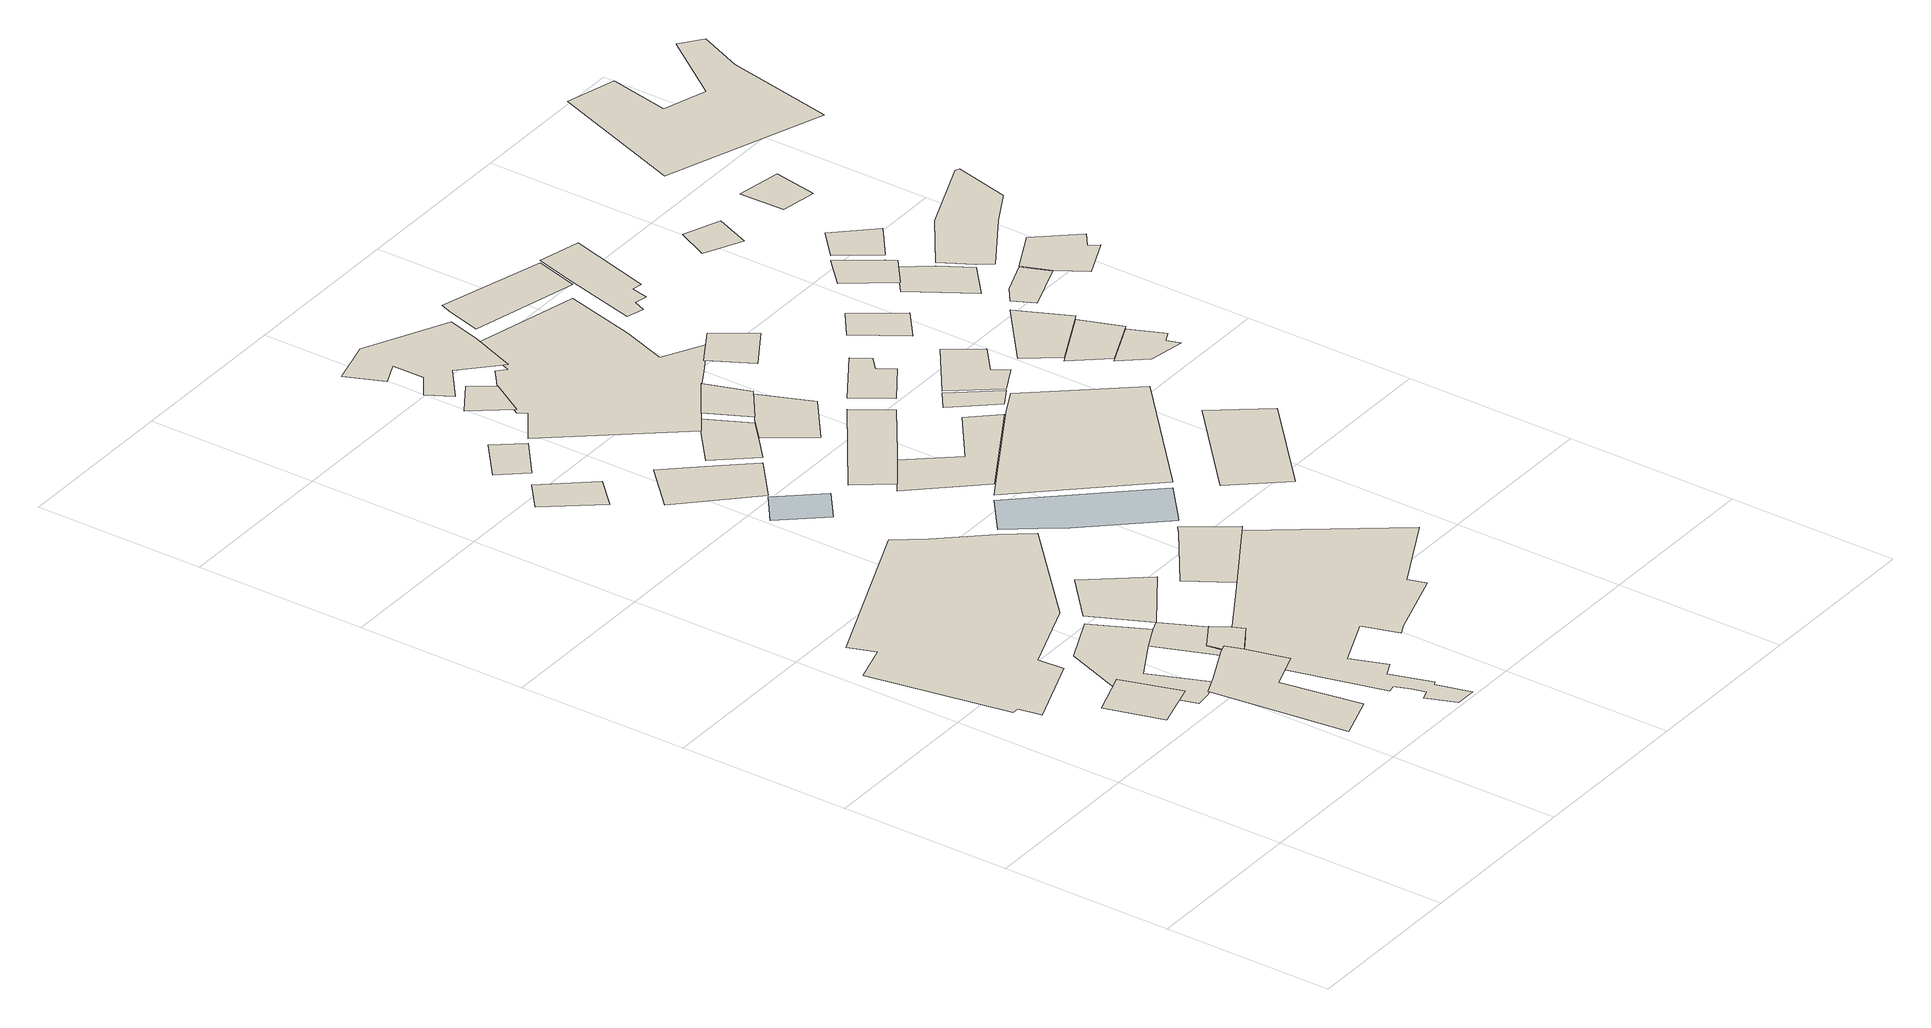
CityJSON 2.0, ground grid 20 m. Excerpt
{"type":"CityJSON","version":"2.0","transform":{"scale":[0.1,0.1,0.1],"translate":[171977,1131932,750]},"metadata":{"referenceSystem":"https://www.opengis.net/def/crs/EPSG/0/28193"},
"CityObjects":{
"building1":{"type":"Building","attributes":{"material":{"value":"dressed stone","sources":[{"name":"Amiran Atlas, sheet 11, map 4.2","type":"Secondary cartographic source"}],"paradata":{"author":"Beatrice Vaienti","date":"29-05-2023","version":0}},"time":{"estimatedStart":{"year":1841},"estimatedEnd":{"year":1938}},"roof":{"type":{"value":"flat","paradata":{"type":"user","author":"Beatrice Vaienti","date":"29-05-2023","version":0}}},"numberOfFloors":{"value":"1","sources":[{"name":"Amiran Atlas, sheet 12, map 4.3","type":"Secondary cartographic source"}],"paradata":{"type":"user","author":"Beatrice Vaienti","date":"29-05-2023","comments":"In the atlas the value is \"1-3\", we have chosen a random value between 1 and 3 assigning a higher probability to 1 and 2 floors, respectively p=[0.35,0.35,0.3] for 1, 2, 3 floors","version":0}},"updatedGeometry":true,"terrainDifference":{"value":"0.7231741021701601"}},"geometry":[{"type":"MultiSurface","lod":"0","boundaries":[[[0,1,2,3]]]}]},
"building2":{"type":"Building","attributes":{"material":{"value":"dressed stone","sources":[{"name":"Amiran Atlas, sheet 11, map 4.2","type":"Secondary cartographic source"}],"paradata":{"author":"Beatrice Vaienti","date":"29-05-2023","version":0}},"time":{"estimatedStart":{"year":1841},"estimatedEnd":{"year":1938}},"roof":{"type":{"value":"flat","paradata":{"type":"user","author":"Beatrice Vaienti","date":"29-05-2023","version":0}}},"numberOfFloors":{"value":"1","sources":[{"name":"Amiran Atlas, sheet 12, map 4.3","type":"Secondary cartographic source"}],"paradata":{"type":"user","author":"Beatrice Vaienti","date":"29-05-2023","comments":"In the atlas the value is \"1-3\", we have chosen a random value between 1 and 3 assigning a higher probability to 1 and 2 floors, respectively p=[0.35,0.35,0.3] for 1, 2, 3 floors","version":0}},"updatedGeometry":true,"terrainDifference":{"value":"1.5241911713351728"}},"geometry":[{"type":"MultiSurface","lod":"0","boundaries":[[[4,5,6,7,8,9,10,11,12]]]}]},
"building3":{"type":"Building","attributes":{"material":{"value":"dressed stone","sources":[{"name":"Amiran Atlas, sheet 11, map 4.2","type":"Secondary cartographic source"}],"paradata":{"author":"Beatrice Vaienti","date":"29-05-2023","version":0}},"time":{"estimatedStart":{"year":1865},"estimatedEnd":{"year":1938}},"roof":{"type":{"value":"flat","paradata":{"type":"user","author":"Beatrice Vaienti","date":"29-05-2023","version":0}}},"numberOfFloors":{"value":"3","sources":[{"name":"Amiran Atlas, sheet 12, map 4.3","type":"Secondary cartographic source"}],"paradata":{"type":"user","author":"Beatrice Vaienti","date":"29-05-2023","comments":"In the atlas the value is \"1-3\", we have chosen a random value between 1 and 3 assigning a higher probability to 1 and 2 floors, respectively p=[0.35,0.35,0.3] for 1, 2, 3 floors","version":0}},"updatedGeometry":true,"terrainDifference":{"value":"1.4109981329803123"}},"geometry":[{"type":"MultiSurface","lod":"0","boundaries":[[[13,14,15,16,17,18,19,20,21,22]]]}]},
"building4":{"type":"Building","attributes":{"material":{"value":"dressed stone","sources":[{"name":"Amiran Atlas, sheet 11, map 4.2","type":"Secondary cartographic source"}],"paradata":{"author":"Beatrice Vaienti","date":"29-05-2023","version":0}},"time":{"estimatedStart":{"year":1841},"estimatedEnd":{"year":1938}},"roof":{"type":{"paradata":{"type":"user","date":"05-06-2023","comments":"Random Forest Classifier","version":0}}},"numberOfFloors":{"value":"2","sources":[{"name":"Amiran Atlas, sheet 12, map 4.3","type":"Secondary cartographic source"}],"paradata":{"type":"user","author":"Beatrice Vaienti","date":"29-05-2023","comments":"In the atlas the value is \"1-3\", we have chosen a random value between 1 and 3 assigning a higher probability to 1 and 2 floors, respectively p=[0.35,0.35,0.3] for 1, 2, 3 floors","version":0}},"updatedGeometry":true,"terrainDifference":{"value":"2.9262020081412046"}},"geometry":[{"type":"MultiSurface","lod":"0","boundaries":[[[23,24,25,26,27,28,29,30,31,32,33,34,35]]]}]},
"building5":{"type":"Building","attributes":{"material":{"value":"dressed stone","sources":[{"name":"Amiran Atlas, sheet 11, map 4.2","type":"Secondary cartographic source"}],"paradata":{"author":"Beatrice Vaienti","date":"29-05-2023","version":0}},"time":{"estimatedStart":{"year":1865},"estimatedEnd":{"year":1938}},"roof":{"type":{"value":"flat","paradata":{"type":"user","author":"Beatrice Vaienti","date":"29-05-2023","version":0}}},"numberOfFloors":{"value":"3","sources":[{"name":"Amiran Atlas, sheet 12, map 4.3","type":"Secondary cartographic source"}],"paradata":{"type":"user","author":"Beatrice Vaienti","date":"29-05-2023","comments":"In the atlas the value is \"1-3\", we have chosen a random value between 1 and 3 assigning a higher probability to 1 and 2 floors, respectively p=[0.35,0.35,0.3] for 1, 2, 3 floors","version":0}},"updatedGeometry":true,"terrainDifference":{"value":"0.585102501184796"}},"geometry":[{"type":"MultiSurface","lod":"0","boundaries":[[[36,37,38,39,40,41,42]]]}]},
"building6":{"type":"Building","attributes":{"material":{"value":"dressed stone","sources":[{"name":"Amiran Atlas, sheet 11, map 4.2","type":"Secondary cartographic source"}],"paradata":{"author":"Beatrice Vaienti","date":"29-05-2023","version":0}},"time":{"estimatedStart":{"year":1841},"estimatedEnd":{"year":1938}},"roof":{"type":{"value":"flat","paradata":{"type":"user","author":"Beatrice Vaienti","date":"29-05-2023","version":0}}},"numberOfFloors":{"value":"1","sources":[{"name":"Amiran Atlas, sheet 12, map 4.3","type":"Secondary cartographic source"}],"paradata":{"type":"user","author":"Beatrice Vaienti","date":"29-05-2023","comments":"In the atlas the value is \"1-3\", we have chosen a random value between 1 and 3 assigning a higher probability to 1 and 2 floors, respectively p=[0.35,0.35,0.3] for 1, 2, 3 floors","version":0}},"updatedGeometry":true,"terrainDifference":{"value":"0.495158021989977"}},"geometry":[{"type":"MultiSurface","lod":"0","boundaries":[[[43,44,45,46]]]}]},
"building7":{"type":"Building","attributes":{"material":{"value":"dressed stone","sources":[{"name":"Amiran Atlas, sheet 11, map 4.2","type":"Secondary cartographic source"}],"paradata":{"author":"Beatrice Vaienti","date":"29-05-2023","version":0}},"time":{"estimatedStart":{"year":1865},"estimatedEnd":{"year":1938}},"roof":{"type":{"value":"flat","paradata":{"type":"user","author":"Beatrice Vaienti","date":"29-05-2023","version":0}}},"numberOfFloors":{"value":"1","sources":[{"name":"Amiran Atlas, sheet 12, map 4.3","type":"Secondary cartographic source"}],"paradata":{"type":"user","author":"Beatrice Vaienti","date":"29-05-2023","comments":"In the atlas the value is \"1-3\", we have chosen a random value between 1 and 3 assigning a higher probability to 1 and 2 floors, respectively p=[0.35,0.35,0.3] for 1, 2, 3 floors","version":0}},"updatedGeometry":true,"terrainDifference":{"value":"0.4622694638459943"}},"geometry":[{"type":"MultiSurface","lod":"0","boundaries":[[[47,48,49,50,51,52]]]}]},
"building8":{"type":"Building","attributes":{"material":{"value":"dressed stone","sources":[{"name":"Amiran Atlas, sheet 11, map 4.2","type":"Secondary cartographic source"}],"paradata":{"author":"Beatrice Vaienti","date":"29-05-2023","version":0}},"time":{"estimatedStart":{"year":1841},"estimatedEnd":{"year":1938}},"roof":{"type":{"value":"flat","paradata":{"type":"user","author":"Beatrice Vaienti","date":"29-05-2023","version":0}}},"numberOfFloors":{"value":"1","sources":[{"name":"Amiran Atlas, sheet 12, map 4.3","type":"Secondary cartographic source"}],"paradata":{"type":"user","author":"Beatrice Vaienti","date":"29-05-2023","comments":"In the atlas the value is \"1-3\", we have chosen a random value between 1 and 3 assigning a higher probability to 1 and 2 floors, respectively p=[0.35,0.35,0.3] for 1, 2, 3 floors","version":0}},"updatedGeometry":true,"terrainDifference":{"value":"0.593177614626824"}},"geometry":[{"type":"MultiSurface","lod":"0","boundaries":[[[53,54,55,56]]]}]},
"building9":{"type":"Building","attributes":{"material":{"value":"dressed stone","sources":[{"name":"Amiran Atlas, sheet 11, map 4.2","type":"Secondary cartographic source"}],"paradata":{"author":"Beatrice Vaienti","date":"29-05-2023","version":0}},"time":{"estimatedStart":{"year":1865},"estimatedEnd":{"year":1938}},"roof":{"type":{"value":"domed","paradata":{"type":"user","author":"Beatrice Vaienti","date":"29-05-2023","version":0}}},"numberOfFloors":{"value":"3","sources":[{"name":"Amiran Atlas, sheet 12, map 4.3","type":"Secondary cartographic source"}],"paradata":{"type":"user","author":"Beatrice Vaienti","date":"29-05-2023","comments":"In the atlas the value is \"1-3\", we have chosen a random value between 1 and 3 assigning a higher probability to 1 and 2 floors, respectively p=[0.35,0.35,0.3] for 1, 2, 3 floors","version":0}},"updatedGeometry":true,"terrainDifference":{"value":"0.935676673107082"}},"geometry":[{"type":"MultiSurface","lod":"0","boundaries":[[[57,42,58,59]]]}]},
"object1":{"type":"GenericCityObject","attributes":{"material":{"value":"dressed stone","sources":[{"name":"Amiran Atlas, sheet 11, map 4.2","type":"Secondary cartographic source"}],"paradata":{"author":"Beatrice Vaienti","date":"29-05-2023","version":0}},"time":{"estimatedStart":{"year":1841},"estimatedEnd":{"year":1938}},"roof":{"type":{"value":"hip","paradata":{"type":"user","author":"Beatrice Vaienti","date":"29-05-2023","comments":"In the Atlas the value is reported is 'gabled (tiles)', however it is not clear whether it refers to a hip or a gable roof. Therefore we assigned a random value between the two.","version":0}}},"numberOfFloors":{"value":"2","sources":[{"name":"Amiran Atlas, sheet 12, map 4.3","type":"Secondary cartographic source"}],"paradata":{"type":"user","author":"Beatrice Vaienti","date":"29-05-2023","comments":"In the atlas the value is \"1-3\", we have chosen a random value between 1 and 3 assigning a higher probability to 1 and 2 floors, respectively p=[0.35,0.35,0.3] for 1, 2, 3 floors","version":0}},"updatedGeometry":true,"terrainDifference":{"value":"0.5167336518653901"}},"geometry":[{"type":"MultiSurface","lod":"0","boundaries":[[[60,61,62,63]]]}]},
"building10":{"type":"Building","attributes":{"material":{"value":"dressed stone","sources":[{"name":"Amiran Atlas, sheet 11, map 4.2","type":"Secondary cartographic source"}],"paradata":{"author":"Beatrice Vaienti","date":"29-05-2023","version":0}},"time":{"estimatedStart":{"year":1841},"estimatedEnd":{"year":1938}},"roof":{"type":{"value":"flat","paradata":{"type":"user","author":"Beatrice Vaienti","date":"29-05-2023","version":0}}},"numberOfFloors":{"value":"1","sources":[{"name":"Amiran Atlas, sheet 12, map 4.3","type":"Secondary cartographic source"}],"paradata":{"type":"user","author":"Beatrice Vaienti","date":"29-05-2023","comments":"In the atlas the value is \"1-3\", we have chosen a random value between 1 and 3 assigning a higher probability to 1 and 2 floors, respectively p=[0.35,0.35,0.3] for 1, 2, 3 floors","version":0}},"updatedGeometry":true,"terrainDifference":{"value":"0.8093639512045775"}},"geometry":[{"type":"MultiSurface","lod":"0","boundaries":[[[64,65,66,67,68]]]}]},
"building11":{"type":"Building","attributes":{"material":{"value":"dressed stone","sources":[{"name":"Amiran Atlas, sheet 11, map 4.2","type":"Secondary cartographic source"}],"paradata":{"author":"Beatrice Vaienti","date":"29-05-2023","version":0}},"time":{"estimatedStart":{"year":1841},"estimatedEnd":{"year":1938}},"roof":{"type":{"value":"flat","paradata":{"type":"user","author":"Beatrice Vaienti","date":"29-05-2023","version":0}}},"numberOfFloors":{"value":"1","sources":[{"name":"Amiran Atlas, sheet 12, map 4.3","type":"Secondary cartographic source"}],"paradata":{"type":"user","author":"Beatrice Vaienti","date":"29-05-2023","comments":"In the atlas the value is \"1-3\", we have chosen a random value between 1 and 3 assigning a higher probability to 1 and 2 floors, respectively p=[0.35,0.35,0.3] for 1, 2, 3 floors","version":0}},"updatedGeometry":true,"terrainDifference":{"value":"0.4821382809950737"}},"geometry":[{"type":"MultiSurface","lod":"0","boundaries":[[[69,70,71,72]]]}]},
"building12":{"type":"Building","attributes":{"material":{"value":"dressed stone","sources":[{"name":"Amiran Atlas, sheet 11, map 4.2","type":"Secondary cartographic source"}],"paradata":{"author":"Beatrice Vaienti","date":"29-05-2023","version":0}},"time":{"estimatedStart":{"year":1865},"estimatedEnd":{"year":1938}},"roof":{"type":{"value":"domed","paradata":{"type":"user","author":"Beatrice Vaienti","date":"29-05-2023","version":0}}},"numberOfFloors":{"value":"2","sources":[{"name":"Amiran Atlas, sheet 12, map 4.3","type":"Secondary cartographic source"}],"paradata":{"type":"user","author":"Beatrice Vaienti","date":"29-05-2023","comments":"In the atlas the value is \"1-3\", we have chosen a random value between 1 and 3 assigning a higher probability to 1 and 2 floors, respectively p=[0.35,0.35,0.3] for 1, 2, 3 floors","version":0}},"updatedGeometry":true,"terrainDifference":{"value":"2.2387749555761696"}},"geometry":[{"type":"MultiSurface","lod":"0","boundaries":[[[73,74,75,76,77,78,79,80,81,82,83,84,85,86,87,88,89,90,91,92,93,94,95,96]]]}]},
"building13":{"type":"Building","attributes":{"material":{"value":"dressed stone","sources":[{"name":"Amiran Atlas, sheet 11, map 4.2","type":"Secondary cartographic source"}],"paradata":{"author":"Beatrice Vaienti","date":"29-05-2023","version":0}},"time":{"estimatedStart":{"year":1841},"estimatedEnd":{"year":1938}},"roof":{"type":{"value":"domed","paradata":{"type":"user","author":"Beatrice Vaienti","date":"29-05-2023","version":0}}},"numberOfFloors":{"value":"2","sources":[{"name":"Amiran Atlas, sheet 12, map 4.3","type":"Secondary cartographic source"}],"paradata":{"type":"user","author":"Beatrice Vaienti","date":"29-05-2023","comments":"In the atlas the value is \"1-3\", we have chosen a random value between 1 and 3 assigning a higher probability to 1 and 2 floors, respectively p=[0.35,0.35,0.3] for 1, 2, 3 floors","version":0}},"updatedGeometry":true,"terrainDifference":{"value":"0.760752933484153"}},"geometry":[{"type":"MultiSurface","lod":"0","boundaries":[[[97,98,99,100,101,102]]]}]},
"building14":{"type":"Building","attributes":{"material":{"value":"dressed stone","sources":[{"name":"Amiran Atlas, sheet 11, map 4.2","type":"Secondary cartographic source"}],"paradata":{"author":"Beatrice Vaienti","date":"29-05-2023","version":0}},"time":{"estimatedStart":{"year":1865},"estimatedEnd":{"year":1938}},"roof":{"type":{"value":"domed","paradata":{"type":"user","author":"Beatrice Vaienti","date":"29-05-2023","version":0}}},"numberOfFloors":{"value":"1","sources":[{"name":"Amiran Atlas, sheet 12, map 4.3","type":"Secondary cartographic source"}],"paradata":{"type":"user","author":"Beatrice Vaienti","date":"29-05-2023","comments":"In the atlas the value is \"1-3\", we have chosen a random value between 1 and 3 assigning a higher probability to 1 and 2 floors, respectively p=[0.35,0.35,0.3] for 1, 2, 3 floors","version":0}},"updatedGeometry":true,"terrainDifference":{"value":"1.6021769203168805"}},"geometry":[{"type":"MultiSurface","lod":"0","boundaries":[[[103,104,105,106,107]]]}]},
"building15":{"type":"Building","attributes":{"material":{"value":"dressed stone","sources":[{"name":"Amiran Atlas, sheet 11, map 4.2","type":"Secondary cartographic source"}],"paradata":{"author":"Beatrice Vaienti","date":"29-05-2023","version":0}},"time":{"estimatedStart":{"year":1841},"estimatedEnd":{"year":1938}},"roof":{"type":{"value":"flat","paradata":{"type":"user","author":"Beatrice Vaienti","date":"29-05-2023","version":0}}},"numberOfFloors":{"value":"2","sources":[{"name":"Amiran Atlas, sheet 12, map 4.3","type":"Secondary cartographic source"}],"paradata":{"type":"user","author":"Beatrice Vaienti","date":"29-05-2023","comments":"In the atlas the value is \"1-3\", we have chosen a random value between 1 and 3 assigning a higher probability to 1 and 2 floors, respectively p=[0.35,0.35,0.3] for 1, 2, 3 floors","version":0}},"updatedGeometry":true,"terrainDifference":{"value":"1.36653571412561"}},"geometry":[{"type":"MultiSurface","lod":"0","boundaries":[[[108,109,110,111,112,113,114,115,116,117,118,119,120]]]}]},
"object2":{"type":"GenericCityObject","attributes":{"material":{"value":"dressed stone","sources":[{"name":"Amiran Atlas, sheet 11, map 4.2","type":"Secondary cartographic source"}],"paradata":{"author":"Beatrice Vaienti","date":"29-05-2023","version":0}},"time":{"estimatedStart":{"year":1865},"estimatedEnd":{"year":1938}},"roof":{"type":{"value":"gable","paradata":{"type":"user","author":"Beatrice Vaienti","date":"29-05-2023","comments":"In the Atlas the value is reported is 'gabled (tiles)', however it is not clear whether it refers to a hip or a gable roof. Therefore we assigned a random value between the two.","version":0}}},"numberOfFloors":{"value":"3","sources":[{"name":"Amiran Atlas, sheet 12, map 4.3","type":"Secondary cartographic source"}],"paradata":{"type":"user","author":"Beatrice Vaienti","date":"29-05-2023","comments":"In the atlas the value is \"1-3\", we have chosen a random value between 1 and 3 assigning a higher probability to 1 and 2 floors, respectively p=[0.35,0.35,0.3] for 1, 2, 3 floors","version":0}},"updatedGeometry":true,"terrainDifference":{"value":"2.031977898719255"}},"geometry":[{"type":"MultiSurface","lod":"0","boundaries":[[[121,122,123,124,125,126,127]]]}]},
"building16":{"type":"Building","attributes":{"material":{"value":"dressed stone","sources":[{"name":"Amiran Atlas, sheet 11, map 4.2","type":"Secondary cartographic source"}],"paradata":{"author":"Beatrice Vaienti","date":"29-05-2023","version":0}},"time":{"estimatedStart":{"year":1841},"estimatedEnd":{"year":1938}},"roof":{"type":{"value":"flat","paradata":{"type":"user","author":"Beatrice Vaienti","date":"29-05-2023","version":0}}},"numberOfFloors":{"value":"1","sources":[{"name":"Amiran Atlas, sheet 12, map 4.3","type":"Secondary cartographic source"}],"paradata":{"type":"user","author":"Beatrice Vaienti","date":"29-05-2023","comments":"In the atlas the value is \"1-3\", we have chosen a random value between 1 and 3 assigning a higher probability to 1 and 2 floors, respectively p=[0.35,0.35,0.3] for 1, 2, 3 floors","version":0}},"updatedGeometry":true,"terrainDifference":{"value":"1.8332389187376248"}},"geometry":[{"type":"MultiSurface","lod":"0","boundaries":[[[128,129,130,131,132]]]}]},
"building17":{"type":"Building","attributes":{"material":{"value":"dressed stone","sources":[{"name":"Amiran Atlas, sheet 11, map 4.2","type":"Secondary cartographic source"}],"paradata":{"author":"Beatrice Vaienti","date":"29-05-2023","version":0}},"time":{"estimatedStart":{"year":1841},"estimatedEnd":{"year":1938}},"roof":{"type":{"value":"domed","paradata":{"type":"user","author":"Beatrice Vaienti","date":"29-05-2023","version":0}}},"numberOfFloors":{"value":"2","sources":[{"name":"Amiran Atlas, sheet 12, map 4.3","type":"Secondary cartographic source"}],"paradata":{"type":"user","author":"Beatrice Vaienti","date":"29-05-2023","comments":"In the atlas the value is \"1-3\", we have chosen a random value between 1 and 3 assigning a higher probability to 1 and 2 floors, respectively p=[0.35,0.35,0.3] for 1, 2, 3 floors","version":0}},"updatedGeometry":true,"terrainDifference":{"value":"0.802334521157085"}},"geometry":[{"type":"MultiSurface","lod":"0","boundaries":[[[133,134,135,136,137]]]}]},
"building18":{"type":"Building","attributes":{"material":{"value":"dressed stone","sources":[{"name":"Amiran Atlas, sheet 11, map 4.2","type":"Secondary cartographic source"}],"paradata":{"author":"Beatrice Vaienti","date":"29-05-2023","version":0}},"time":{"estimatedStart":{"year":1841},"estimatedEnd":{"year":1938}},"roof":{"type":{"value":"flat","paradata":{"type":"user","author":"Beatrice Vaienti","date":"29-05-2023","version":0}}},"numberOfFloors":{"value":"1","sources":[{"name":"Amiran Atlas, sheet 12, map 4.3","type":"Secondary cartographic source"}],"paradata":{"type":"user","author":"Beatrice Vaienti","date":"29-05-2023","comments":"In the atlas the value is \"1-3\", we have chosen a random value between 1 and 3 assigning a higher probability to 1 and 2 floors, respectively p=[0.35,0.35,0.3] for 1, 2, 3 floors","version":0}},"updatedGeometry":true,"terrainDifference":{"value":"2.5906547162767968"}},"geometry":[{"type":"MultiSurface","lod":"0","boundaries":[[[138,139,140,141,142,143,144,145,146,147,148,149,150,151,152]]]}]},
"building19":{"type":"Building","attributes":{"material":{"value":"dressed stone","sources":[{"name":"Amiran Atlas, sheet 11, map 4.2","type":"Secondary cartographic source"}],"paradata":{"author":"Beatrice Vaienti","date":"29-05-2023","version":0}},"time":{"estimatedStart":{"year":1841},"estimatedEnd":{"year":1938}},"roof":{"type":{"value":"domed","paradata":{"type":"user","author":"Beatrice Vaienti","date":"29-05-2023","version":0}}},"numberOfFloors":{"value":"1","sources":[{"name":"Amiran Atlas, sheet 12, map 4.3","type":"Secondary cartographic source"}],"paradata":{"type":"user","author":"Beatrice Vaienti","date":"29-05-2023","comments":"In the atlas the value is \"1-3\", we have chosen a random value between 1 and 3 assigning a higher probability to 1 and 2 floors, respectively p=[0.35,0.35,0.3] for 1, 2, 3 floors","version":0}},"updatedGeometry":true,"terrainDifference":{"value":"0.5879736139581073"}},"geometry":[{"type":"MultiSurface","lod":"0","boundaries":[[[153,154,155,156]]]}]},
"building20":{"type":"Building","attributes":{"material":{"value":"dressed stone","sources":[{"name":"Amiran Atlas, sheet 11, map 4.2","type":"Secondary cartographic source"}],"paradata":{"author":"Beatrice Vaienti","date":"29-05-2023","version":0}},"time":{"estimatedStart":{"year":1841},"estimatedEnd":{"year":1938}},"roof":{"type":{"value":"flat","paradata":{"type":"user","author":"Beatrice Vaienti","date":"29-05-2023","version":0}}},"numberOfFloors":{"value":"3","sources":[{"name":"Amiran Atlas, sheet 12, map 4.3","type":"Secondary cartographic source"}],"paradata":{"type":"user","author":"Beatrice Vaienti","date":"29-05-2023","comments":"In the atlas the value is \"1-3\", we have chosen a random value between 1 and 3 assigning a higher probability to 1 and 2 floors, respectively p=[0.35,0.35,0.3] for 1, 2, 3 floors","version":0}},"updatedGeometry":true,"terrainDifference":{"value":"1.5628575340758544"}},"geometry":[{"type":"MultiSurface","lod":"0","boundaries":[[[157,158,159,160,161,162]]]}]},
"building21":{"type":"Building","attributes":{"material":{"value":"dressed stone","sources":[{"name":"Amiran Atlas, sheet 11, map 4.2","type":"Secondary cartographic source"}],"paradata":{"author":"Beatrice Vaienti","date":"29-05-2023","version":0}},"time":{"estimatedStart":{"year":1841},"estimatedEnd":{"year":1938}},"roof":{"type":{"value":"flat","paradata":{"type":"user","author":"Beatrice Vaienti","date":"29-05-2023","version":0}}},"numberOfFloors":{"value":"2","sources":[{"name":"Amiran Atlas, sheet 12, map 4.3","type":"Secondary cartographic source"}],"paradata":{"type":"user","author":"Beatrice Vaienti","date":"29-05-2023","comments":"In the atlas the value is \"1-3\", we have chosen a random value between 1 and 3 assigning a higher probability to 1 and 2 floors, respectively p=[0.35,0.35,0.3] for 1, 2, 3 floors","version":0}},"updatedGeometry":true,"terrainDifference":{"value":"1.119577652109205"}},"geometry":[{"type":"MultiSurface","lod":"0","boundaries":[[[163,164,165,166,167,168]]]}]},
"building22":{"type":"Building","attributes":{"material":{"value":"dressed stone","sources":[{"name":"Amiran Atlas, sheet 11, map 4.2","type":"Secondary cartographic source"}],"paradata":{"author":"Beatrice Vaienti","date":"29-05-2023","version":0}},"time":{"estimatedStart":{"year":1841},"estimatedEnd":{"year":1938}},"roof":{"type":{"value":"flat","paradata":{"type":"user","author":"Beatrice Vaienti","date":"29-05-2023","version":0}}},"numberOfFloors":{"value":"2","sources":[{"name":"Amiran Atlas, sheet 12, map 4.3","type":"Secondary cartographic source"}],"paradata":{"type":"user","author":"Beatrice Vaienti","date":"29-05-2023","comments":"In the atlas the value is \"1-3\", we have chosen a random value between 1 and 3 assigning a higher probability to 1 and 2 floors, respectively p=[0.35,0.35,0.3] for 1, 2, 3 floors","version":0}},"updatedGeometry":true,"terrainDifference":{"value":"0.5433261539842934"}},"geometry":[{"type":"MultiSurface","lod":"0","boundaries":[[[169,170,171,172]]]}]},
"building23":{"type":"Building","attributes":{"material":{"value":"dressed stone","sources":[{"name":"Amiran Atlas, sheet 11, map 4.2","type":"Secondary cartographic source"}],"paradata":{"author":"Beatrice Vaienti","date":"29-05-2023","version":0}},"time":{"estimatedStart":{"year":1865},"estimatedEnd":{"year":1938}},"roof":{"type":{"value":"domed","paradata":{"type":"user","author":"Beatrice Vaienti","date":"29-05-2023","version":0}}},"numberOfFloors":{"value":"1","sources":[{"name":"Amiran Atlas, sheet 12, map 4.3","type":"Secondary cartographic source"}],"paradata":{"type":"user","author":"Beatrice Vaienti","date":"29-05-2023","comments":"In the atlas the value is \"1-3\", we have chosen a random value between 1 and 3 assigning a higher probability to 1 and 2 floors, respectively p=[0.35,0.35,0.3] for 1, 2, 3 floors","version":0}},"updatedGeometry":true,"terrainDifference":{"value":"3.166756359451916"}},"geometry":[{"type":"MultiSurface","lod":"0","boundaries":[[[173,174,175,176,177,178]]]}]},
"building24":{"type":"Building","attributes":{"material":{"value":"dressed stone","sources":[{"name":"Amiran Atlas, sheet 11, map 4.2","type":"Secondary cartographic source"}],"paradata":{"author":"Beatrice Vaienti","date":"29-05-2023","version":0}},"time":{"estimatedStart":{"year":1841},"estimatedEnd":{"year":1938}},"roof":{"type":{"value":"flat","paradata":{"type":"user","author":"Beatrice Vaienti","date":"29-05-2023","version":0}}},"numberOfFloors":{"value":"3","sources":[{"name":"Amiran Atlas, sheet 12, map 4.3","type":"Secondary cartographic source"}],"paradata":{"type":"user","author":"Beatrice Vaienti","date":"29-05-2023","comments":"In the atlas the value is \"1-3\", we have chosen a random value between 1 and 3 assigning a higher probability to 1 and 2 floors, respectively p=[0.35,0.35,0.3] for 1, 2, 3 floors","version":0}},"updatedGeometry":true,"terrainDifference":{"value":"0.773751661284361"}},"geometry":[{"type":"MultiSurface","lod":"0","boundaries":[[[179,180,181,182,183]]]}]},
"building25":{"type":"Building","attributes":{"material":{"value":"dressed stone","sources":[{"name":"Amiran Atlas, sheet 11, map 4.2","type":"Secondary cartographic source"}],"paradata":{"author":"Beatrice Vaienti","date":"29-05-2023","version":0}},"time":{"estimatedStart":{"year":1841},"estimatedEnd":{"year":1938}},"roof":{"type":{"value":"flat","paradata":{"type":"user","author":"Beatrice Vaienti","date":"29-05-2023","version":0}}},"numberOfFloors":{"value":"1","sources":[{"name":"Amiran Atlas, sheet 12, map 4.3","type":"Secondary cartographic source"}],"paradata":{"type":"user","author":"Beatrice Vaienti","date":"29-05-2023","comments":"In the atlas the value is \"1-3\", we have chosen a random value between 1 and 3 assigning a higher probability to 1 and 2 floors, respectively p=[0.35,0.35,0.3] for 1, 2, 3 floors","version":0}},"updatedGeometry":true,"terrainDifference":{"value":"1.2349705562909368"}},"geometry":[{"type":"MultiSurface","lod":"0","boundaries":[[[184,185,186,187,188]]]}]},
"building26":{"type":"Building","attributes":{"material":{"value":"dressed stone","sources":[{"name":"Amiran Atlas, sheet 11, map 4.2","type":"Secondary cartographic source"}],"paradata":{"author":"Beatrice Vaienti","date":"29-05-2023","version":0}},"time":{"estimatedStart":{"year":1841},"estimatedEnd":{"year":1938}},"roof":{"type":{"value":"flat","paradata":{"type":"user","author":"Beatrice Vaienti","date":"29-05-2023","version":0}}},"numberOfFloors":{"value":"1","sources":[{"name":"Amiran Atlas, sheet 12, map 4.3","type":"Secondary cartographic source"}],"paradata":{"type":"user","author":"Beatrice Vaienti","date":"29-05-2023","comments":"In the atlas the value is \"1-3\", we have chosen a random value between 1 and 3 assigning a higher probability to 1 and 2 floors, respectively p=[0.35,0.35,0.3] for 1, 2, 3 floors","version":0}},"updatedGeometry":true,"terrainDifference":{"value":"1.344368026725133"}},"geometry":[{"type":"MultiSurface","lod":"0","boundaries":[[[189,190,191,192,193,194]]]}]},
"building27":{"type":"Building","attributes":{"material":{"value":"dressed stone","sources":[{"name":"Amiran Atlas, sheet 11, map 4.2","type":"Secondary cartographic source"}],"paradata":{"author":"Beatrice Vaienti","date":"29-05-2023","version":0}},"time":{"estimatedStart":{"year":1865},"estimatedEnd":{"year":1938}},"roof":{"type":{"value":"hip","paradata":{"type":"user","author":"Beatrice Vaienti","date":"29-05-2023","comments":"In the Atlas the value is reported is 'gabled (tiles)', however it is not clear whether it refers to a hip or a gable roof. Therefore we assigned a random value between the two.","version":0}}},"numberOfFloors":{"value":"1","sources":[{"name":"Amiran Atlas, sheet 12, map 4.3","type":"Secondary cartographic source"}],"paradata":{"type":"user","author":"Beatrice Vaienti","date":"29-05-2023","comments":"In the atlas the value is \"1-3\", we have chosen a random value between 1 and 3 assigning a higher probability to 1 and 2 floors, respectively p=[0.35,0.35,0.3] for 1, 2, 3 floors","version":0}},"updatedGeometry":true,"terrainDifference":{"value":"2.2107506328346207"}},"geometry":[{"type":"MultiSurface","lod":"0","boundaries":[[[195,196,197,198]]]}]},
"building28":{"type":"Building","attributes":{"material":{"value":"dressed stone","sources":[{"name":"Amiran Atlas, sheet 11, map 4.2","type":"Secondary cartographic source"}],"paradata":{"author":"Beatrice Vaienti","date":"29-05-2023","version":0}},"time":{"estimatedStart":{"year":1841},"estimatedEnd":{"year":1938}},"roof":{"type":{"value":"flat","paradata":{"type":"user","author":"Beatrice Vaienti","date":"29-05-2023","version":0}}},"numberOfFloors":{"value":"2","sources":[{"name":"Amiran Atlas, sheet 12, map 4.3","type":"Secondary cartographic source"}],"paradata":{"type":"user","author":"Beatrice Vaienti","date":"29-05-2023","comments":"In the atlas the value is \"1-3\", we have chosen a random value between 1 and 3 assigning a higher probability to 1 and 2 floors, respectively p=[0.35,0.35,0.3] for 1, 2, 3 floors","version":0}},"updatedGeometry":true,"terrainDifference":{"value":"1.331497897800291"}},"geometry":[{"type":"MultiSurface","lod":"0","boundaries":[[[199,200,201,202,203,204,205,206,207]]]}]},
"building29":{"type":"Building","attributes":{"material":{"value":"dressed stone","sources":[{"name":"Amiran Atlas, sheet 11, map 4.2","type":"Secondary cartographic source"}],"paradata":{"author":"Beatrice Vaienti","date":"29-05-2023","version":0}},"time":{"estimatedStart":{"year":1841},"estimatedEnd":{"year":1938}},"roof":{"type":{"value":"flat","paradata":{"type":"user","author":"Beatrice Vaienti","date":"29-05-2023","version":0}}},"numberOfFloors":{"value":"2","sources":[{"name":"Amiran Atlas, sheet 12, map 4.3","type":"Secondary cartographic source"}],"paradata":{"type":"user","author":"Beatrice Vaienti","date":"29-05-2023","comments":"In the atlas the value is \"1-3\", we have chosen a random value between 1 and 3 assigning a higher probability to 1 and 2 floors, respectively p=[0.35,0.35,0.3] for 1, 2, 3 floors","version":0}},"updatedGeometry":true,"terrainDifference":{"value":"0.8913780815661885"}},"geometry":[{"type":"MultiSurface","lod":"0","boundaries":[[[208,209,210,211]]]}]},
"building30":{"type":"Building","attributes":{"material":{"value":"dressed stone","sources":[{"name":"Amiran Atlas, sheet 11, map 4.2","type":"Secondary cartographic source"}],"paradata":{"author":"Beatrice Vaienti","date":"29-05-2023","version":0}},"time":{"estimatedStart":{"year":1865},"estimatedEnd":{"year":1938}},"roof":{"type":{"value":"flat","paradata":{"type":"user","author":"Beatrice Vaienti","date":"29-05-2023","version":0}}},"numberOfFloors":{"value":"1","sources":[{"name":"Amiran Atlas, sheet 12, map 4.3","type":"Secondary cartographic source"}],"paradata":{"type":"user","author":"Beatrice Vaienti","date":"29-05-2023","comments":"In the atlas the value is \"1-3\", we have chosen a random value between 1 and 3 assigning a higher probability to 1 and 2 floors, respectively p=[0.35,0.35,0.3] for 1, 2, 3 floors","version":0}},"updatedGeometry":true,"terrainDifference":{"value":"1.4014117502095178"}},"geometry":[{"type":"MultiSurface","lod":"0","boundaries":[[[212,213,214,215,216]]]}]},
"building31":{"type":"Building","attributes":{"material":{"value":"dressed stone","sources":[{"name":"Amiran Atlas, sheet 11, map 4.2","type":"Secondary cartographic source"}],"paradata":{"author":"Beatrice Vaienti","date":"29-05-2023","version":0}},"time":{"estimatedStart":{"year":1865},"estimatedEnd":{"year":1938}},"roof":{"type":{"value":"flat","paradata":{"type":"user","author":"Beatrice Vaienti","date":"29-05-2023","version":0}}},"numberOfFloors":{"value":"1","sources":[{"name":"Amiran Atlas, sheet 12, map 4.3","type":"Secondary cartographic source"}],"paradata":{"type":"user","author":"Beatrice Vaienti","date":"29-05-2023","comments":"In the atlas the value is \"1-3\", we have chosen a random value between 1 and 3 assigning a higher probability to 1 and 2 floors, respectively p=[0.35,0.35,0.3] for 1, 2, 3 floors","version":0}},"updatedGeometry":true,"terrainDifference":{"value":"1.0986738896864698"}},"geometry":[{"type":"MultiSurface","lod":"0","boundaries":[[[217,218,219,220]]]}]},
"building32":{"type":"Building","attributes":{"material":{"value":"dressed stone","sources":[{"name":"Amiran Atlas, sheet 11, map 4.2","type":"Secondary cartographic source"}],"paradata":{"author":"Beatrice Vaienti","date":"29-05-2023","version":0}},"time":{"estimatedStart":{"year":1865},"estimatedEnd":{"year":1938}},"roof":{"type":{"value":"flat","paradata":{"type":"user","author":"Beatrice Vaienti","date":"29-05-2023","version":0}}},"numberOfFloors":{"value":"2","sources":[{"name":"Amiran Atlas, sheet 12, map 4.3","type":"Secondary cartographic source"}],"paradata":{"type":"user","author":"Beatrice Vaienti","date":"29-05-2023","comments":"In the atlas the value is \"1-3\", we have chosen a random value between 1 and 3 assigning a higher probability to 1 and 2 floors, respectively p=[0.35,0.35,0.3] for 1, 2, 3 floors","version":0}},"updatedGeometry":true,"terrainDifference":{"value":"0.8274565480443417"}},"geometry":[{"type":"MultiSurface","lod":"0","boundaries":[[[221,222,223,224,225,226]]]}]},
"building33":{"type":"Building","attributes":{"material":{"paradata":{"version":0}},"time":{"estimatedStart":{"year":1841},"estimatedEnd":{"year":1938}},"roof":{"type":{"value":"flat","paradata":{"type":"user","author":"Beatrice Vaienti","date":"29-05-2023","version":0}}},"numberOfFloors":{"value":"2","sources":[{"name":"Amiran Atlas, sheet 12, map 4.3","type":"Secondary cartographic source"}],"paradata":{"type":"user","author":"Beatrice Vaienti","date":"29-05-2023","comments":"In the atlas the value is \"1-3\", we have chosen a random value between 1 and 3 assigning a higher probability to 1 and 2 floors, respectively p=[0.35,0.35,0.3] for 1, 2, 3 floors","version":0}},"updatedGeometry":true,"terrainDifference":{"value":"0.7297901743237162"}},"geometry":[{"type":"MultiSurface","lod":"0","boundaries":[[[227,228,229,230,231]]]}]},
"building34":{"type":"Building","attributes":{"material":{"paradata":{"version":0}},"time":{"estimatedStart":{"year":1841},"estimatedEnd":{"year":1938}},"roof":{"type":{"value":"flat","paradata":{"type":"predicted","date":"05-06-2023","comments":"Random Forest Classifier","version":0}}},"numberOfFloors":{"value":"3","paradata":{"type":"predicted","date":"05-06-2023","comments":"Random Forest Classifier","version":0}},"updatedGeometry":true,"terrainDifference":{"value":"0.5981100349293557"}},"geometry":[{"type":"MultiSurface","lod":"0","boundaries":[[[232,233,234,235]]]}]},
"building35":{"type":"Building","attributes":{"material":{"value":"dressed stone","sources":[{"name":"Amiran Atlas, sheet 11, map 4.2","type":"Secondary cartographic source"}],"paradata":{"author":"Beatrice Vaienti","date":"29-05-2023","version":0}},"time":{"estimatedStart":{"year":1841},"estimatedEnd":{"year":1938}},"roof":{"type":{"value":"flat","paradata":{"type":"user","author":"Beatrice Vaienti","date":"29-05-2023","version":0}}},"numberOfFloors":{"value":"3","sources":[{"name":"Amiran Atlas, sheet 12, map 4.3","type":"Secondary cartographic source"}],"paradata":{"type":"user","author":"Beatrice Vaienti","date":"29-05-2023","comments":"In the atlas the value is \"1-3\", we have chosen a random value between 1 and 3 assigning a higher probability to 1 and 2 floors, respectively p=[0.35,0.35,0.3] for 1, 2, 3 floors","version":0}},"updatedGeometry":true,"terrainDifference":{"value":"1.2533367880434962"}},"geometry":[{"type":"MultiSurface","lod":"0","boundaries":[[[236,237,238,239,240]]]}]},
"building36":{"type":"Building","attributes":{"material":{"value":"dressed stone","sources":[{"name":"Amiran Atlas, sheet 11, map 4.2","type":"Secondary cartographic source"}],"paradata":{"author":"Beatrice Vaienti","date":"29-05-2023","version":0}},"time":{"estimatedStart":{"year":1841},"estimatedEnd":{"year":1938}},"roof":{"type":{"value":"flat","paradata":{"type":"user","author":"Beatrice Vaienti","date":"29-05-2023","version":0}}},"numberOfFloors":{"value":"3","sources":[{"name":"Amiran Atlas, sheet 12, map 4.3","type":"Secondary cartographic source"}],"paradata":{"type":"user","author":"Beatrice Vaienti","date":"29-05-2023","comments":"In the atlas the value is \"1-3\", we have chosen a random value between 1 and 3 assigning a higher probability to 1 and 2 floors, respectively p=[0.35,0.35,0.3] for 1, 2, 3 floors","version":0}},"updatedGeometry":true,"terrainDifference":{"value":"0.5738946150213015"}},"geometry":[{"type":"MultiSurface","lod":"0","boundaries":[[[241,242,243,244]]]}]},
"building37":{"type":"Building","attributes":{"material":{"value":"dressed stone","sources":[{"name":"Amiran Atlas, sheet 11, map 4.2","type":"Secondary cartographic source"}],"paradata":{"author":"Beatrice Vaienti","date":"29-05-2023","version":0}},"time":{"estimatedStart":{"year":1865},"estimatedEnd":{"year":1938}},"roof":{"type":{"value":"flat","paradata":{"type":"user","author":"Beatrice Vaienti","date":"29-05-2023","version":0}}},"numberOfFloors":{"value":"2","sources":[{"name":"Amiran Atlas, sheet 12, map 4.3","type":"Secondary cartographic source"}],"paradata":{"type":"user","author":"Beatrice Vaienti","date":"29-05-2023","comments":"In the atlas the value is \"1-3\", we have chosen a random value between 1 and 3 assigning a higher probability to 1 and 2 floors, respectively p=[0.35,0.35,0.3] for 1, 2, 3 floors","version":0}},"updatedGeometry":true,"terrainDifference":{"value":"0.8747842792528682"}},"geometry":[{"type":"MultiSurface","lod":"0","boundaries":[[[245,246,247,248,249]]]}]},
"building38":{"type":"Building","attributes":{"material":{"paradata":{"version":0}},"time":{"estimatedStart":{"year":1841},"estimatedEnd":{"year":1938}},"roof":{"type":{"value":"flat","paradata":{"type":"user","author":"Beatrice Vaienti","date":"29-05-2023","version":0}}},"numberOfFloors":{"value":"2","sources":[{"name":"Amiran Atlas, sheet 12, map 4.3","type":"Secondary cartographic source"}],"paradata":{"type":"user","author":"Beatrice Vaienti","date":"29-05-2023","comments":"In the atlas the value is \"1-3\", we have chosen a random value between 1 and 3 assigning a higher probability to 1 and 2 floors, respectively p=[0.35,0.35,0.3] for 1, 2, 3 floors","version":0}},"updatedGeometry":true,"terrainDifference":{"value":"0.6420623873840087"}},"geometry":[{"type":"MultiSurface","lod":"0","boundaries":[[[250,251,252,253]]]}]},
"building39":{"type":"Building","attributes":{"material":{"value":"dressed stone","sources":[{"name":"Amiran Atlas, sheet 11, map 4.2","type":"Secondary cartographic source"}],"paradata":{"author":"Beatrice Vaienti","date":"29-05-2023","version":0}},"time":{"estimatedStart":{"year":1865},"estimatedEnd":{"year":1938}},"roof":{"type":{"value":"flat","paradata":{"type":"user","author":"Beatrice Vaienti","date":"29-05-2023","version":0}}},"numberOfFloors":{"value":"2","sources":[{"name":"Amiran Atlas, sheet 12, map 4.3","type":"Secondary cartographic source"}],"paradata":{"type":"user","author":"Beatrice Vaienti","date":"29-05-2023","comments":"In the atlas the value is \"1-3\", we have chosen a random value between 1 and 3 assigning a higher probability to 1 and 2 floors, respectively p=[0.35,0.35,0.3] for 1, 2, 3 floors","version":0}},"updatedGeometry":true,"terrainDifference":{"value":"1.2327316157822497"}},"geometry":[{"type":"MultiSurface","lod":"0","boundaries":[[[254,255,256,257,258,259,260]]]}]},
"building40":{"type":"Building","attributes":{"material":{"value":"dressed stone","sources":[{"name":"Amiran Atlas, sheet 11, map 4.2","type":"Secondary cartographic source"}],"paradata":{"author":"Beatrice Vaienti","date":"29-05-2023","version":0}},"time":{"estimatedStart":{"year":1841},"estimatedEnd":{"year":1938}},"roof":{"type":{"value":"flat","paradata":{"type":"user","author":"Beatrice Vaienti","date":"29-05-2023","version":0}}},"numberOfFloors":{"value":"3","sources":[{"name":"Amiran Atlas, sheet 12, map 4.3","type":"Secondary cartographic source"}],"paradata":{"type":"user","author":"Beatrice Vaienti","date":"29-05-2023","comments":"In the atlas the value is \"1-3\", we have chosen a random value between 1 and 3 assigning a higher probability to 1 and 2 floors, respectively p=[0.35,0.35,0.3] for 1, 2, 3 floors","version":0}},"updatedGeometry":true,"terrainDifference":{"value":"2.1694890594340395"}},"geometry":[{"type":"MultiSurface","lod":"0","boundaries":[[[261,262,263,264,265,266,267,268]]]}]},
"building41":{"type":"Building","attributes":{"material":{"value":"dressed stone","sources":[{"name":"Amiran Atlas, sheet 11, map 4.2","type":"Secondary cartographic source"}],"paradata":{"author":"Beatrice Vaienti","date":"29-05-2023","version":0}},"time":{"estimatedStart":{"year":1841},"estimatedEnd":{"year":1938}},"roof":{"type":{"value":"flat","paradata":{"type":"user","author":"Beatrice Vaienti","date":"29-05-2023","version":0}}},"numberOfFloors":{"value":"2","sources":[{"name":"Amiran Atlas, sheet 12, map 4.3","type":"Secondary cartographic source"}],"paradata":{"type":"user","author":"Beatrice Vaienti","date":"29-05-2023","comments":"In the atlas the value is \"1-3\", we have chosen a random value between 1 and 3 assigning a higher probability to 1 and 2 floors, respectively p=[0.35,0.35,0.3] for 1, 2, 3 floors","version":0}},"updatedGeometry":true,"terrainDifference":{"value":"2.539025522257318"}},"geometry":[{"type":"MultiSurface","lod":"0","boundaries":[[[269,270,271,272,273,274,275,276,277]]]}]}
},
"vertices":[
[153,224,31],[131,294,31],[78,275,31],[97,208,31],
[275,179,23],[263,229,23],[256,248,23],[246,245,23],[199,222,23],[176,212,23],[195,51,23],[247,69,23],[231,163,23],
[131,294,19],[153,224,19],[157,210,19],[176,212,19],[199,222,19],[171,289,19],[218,316,19],[245,329,19],[214,392,19],[158,366,19],
[1,517,22],[31,352,22],[39,352,22],[44,325,22],[129,358,22],[127,389,22],[213,422,22],[324,527,22],[299,559,22],[252,611,22],[227,644,22],[35,562,22],[46,531,22],
[245,329,18],[218,316,18],[246,245,18],[256,248,18],[252,267,18],[283,286,18],[260,335,18],
[108,916,55],[62,971,55],[29,944,55],[77,885,55],
[252,267,19],[256,248,19],[263,229,19],[301,253,19],[295,267,19],[283,286,19],
[48,1010,60],[74,980,60],[118,1015,60],[92,1046,60],
[227,403,18],[331,384,18],[278,449,18],
[189,686,54],[224,714,54],[182,762,54],[147,735,54],
[229,802,56],[191,846,56],[155,885,56],[107,838,56],[182,762,56],
[118,1094,70],[151,1052,70],[177,1094,70],[157,1120,70],
[349,5,8],[338,45,8],[342,47,8],[327,96,8],[343,104,8],[328,146,8],[386,171,8],[399,129,8],[411,135,8],[492,162,8],[486,183,8],[574,229,8],[466,373,8],[375,316,8],[295,267,8],[301,253,8],[263,229,8],[275,179,8],[302,75,8],[311,77,8],[318,59,8],[322,43,8],[311,39,8],[324,5,8],
[253,895,63],[230,879,63],[191,846,63],[229,802,63],[252,822,63],[278,846,63],
[375,316,13],[466,373,13],[427,426,13],[419,419,13],[345,365,13],
[133,1116,72],[172,1147,72],[204,1116,72],[214,1107,72],[235,1161,72],[236,1162,72],[247,1201,72],[152,1247,72],[98,1232,72],[117,1189,72],[144,1201,72],[144,1163,72],[117,1144,72],
[419,419,28],[427,426,28],[466,459,28],[342,594,28],[299,559,28],[324,527,28],[344,501,28],
[323,701,56],[390,749,56],[362,790,56],[245,707,56],[275,667,56],
[343,814,67],[317,875,67],[278,846,67],[252,822,67],[289,772,67],
[214,1107,66],[204,1116,66],[177,1094,66],[151,1052,66],[157,1042,66],[118,1015,66],[230,879,66],[299,927,66],[325,942,66],[369,969,66],[321,994,66],[340,1048,66],[362,1131,66],[236,1162,66],[235,1161,66],
[299,927,70],[253,895,70],[278,846,70],[317,875,70],
[368,648,48],[323,701,48],[275,667,48],[342,594,48],[456,661,48],[427,693,48],
[362,790,70],[390,749,70],[436,780,70],[424,799,70],[438,812,70],[425,832,70],
[400,924,79],[369,969,79],[325,942,79],[352,894,79],
[466,459,35],[602,583,35],[510,691,35],[478,674,35],[456,661,35],[342,594,35],
[427,693,61],[456,661,61],[478,674,61],[437,725,61],[415,708,61],
[362,1131,83],[376,1181,83],[253,1216,83],[247,1201,83],[236,1162,83],
[499,709,63],[529,734,63],[501,772,63],[437,725,63],[478,674,63],[510,691,63],
[608,522,25],[501,425,25],[551,367,25],[655,462,25],
[362,1131,86],[340,1048,86],[360,1042,86],[366,1056,86],[381,1053,86],[386,1073,86],[398,1071,86],[426,1169,86],[376,1181,86],
[485,795,79],[519,823,79],[481,876,79],[448,851,79],
[559,659,64],[631,695,64],[614,731,64],[602,756,64],[531,697,64],
[631,695,60],[559,659,60],[592,620,60],[649,646,60],
[649,646,57],[592,620,57],[617,591,57],[659,584,57],[654,600,57],[666,606,57],
[548,855,89],[581,881,89],[574,892,89],[542,937,89],[510,906,89],
[469,1045,96],[513,1024,96],[530,1065,96],[487,1082,96],
[605,851,81],[581,881,81],[545,852,81],[589,783,81],[626,815,81],
[574,892,95],[614,923,95],[574,966,95],[542,937,95],
[660,786,75],[620,770,75],[602,756,75],[614,731,75],[673,753,75],
[618,1012,103],[627,1063,103],[575,1072,103],[576,1019,103],
[740,741,76],[732,752,76],[749,765,76],[709,811,76],[660,786,76],[673,753,76],[694,720,76],
[669,897,85],[605,851,85],[626,815,85],[638,800,85],[707,845,85],[749,868,85],[765,933,85],[760,935,85],
[612,1312,108],[552,1150,108],[740,1084,108],[767,1214,108],[790,1266,108],[765,1285,108],[708,1208,108],[656,1224,108],[671,1296,108]
]}
